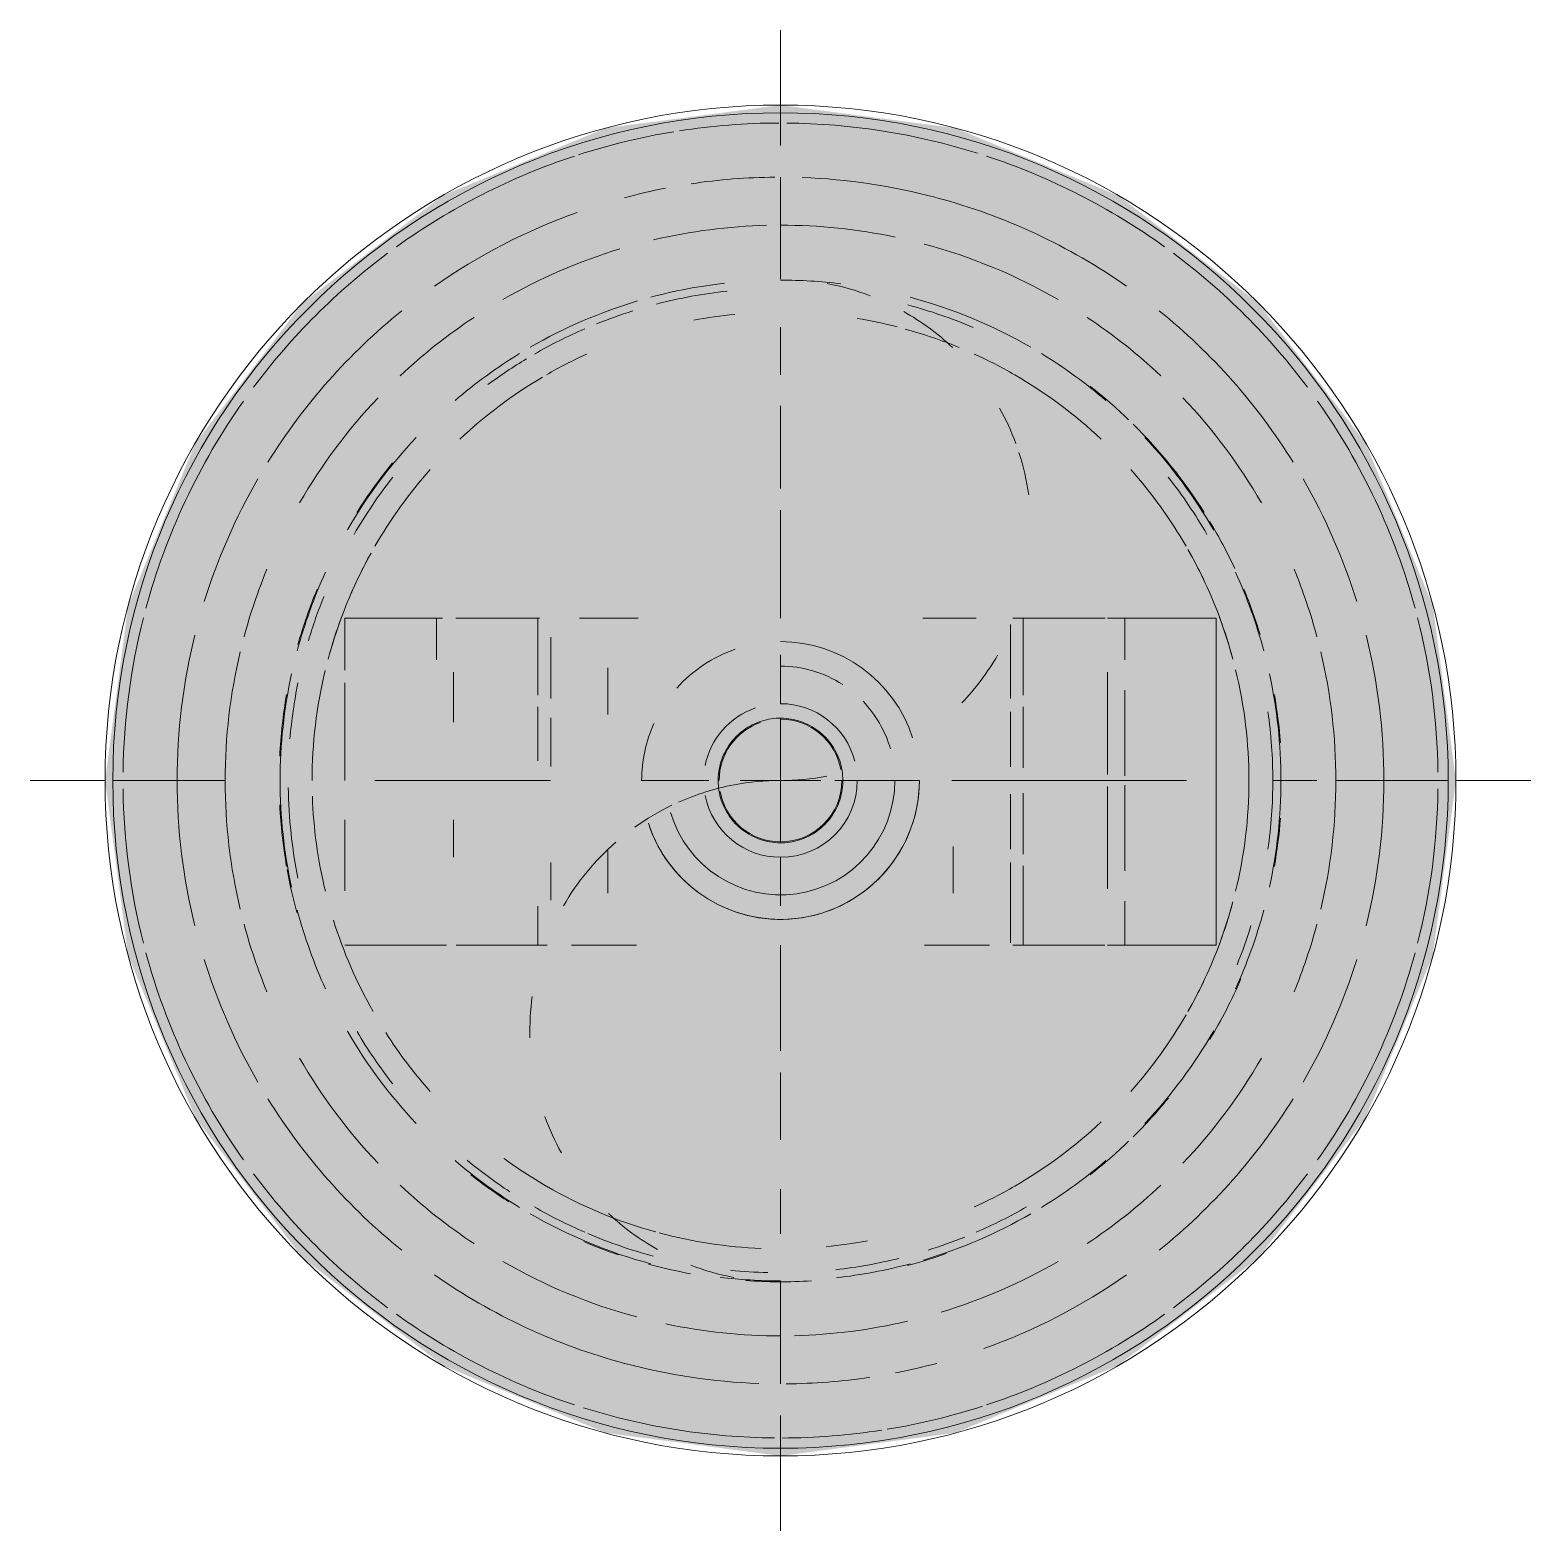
# Model space of a CAD drawing. Header units: millimetres. Extents: x -4000 to 187956, y -58990 to 162485.
# Drawn here: x 116625 to 116675, y 72425.1 to 72475.1 of the extents above; entities that cross this region are included whole.
import ezdxf

# ---------------------------------------------------------------- set-up
doc = ezdxf.new("R2010")
doc.units = ezdxf.units.MM
doc.linetypes.add('Dash 1_16_', pattern=[317.5, 158.75, -158.75])
for name, color, linetype, lineweight in [('F-SPRN', 3, 'Continuous', 9), ('P-PIPE', 3, 'Continuous', 9), ('P-PIPE-CNTR', 3, 'Continuous', 9)]:
    doc.layers.add(name, color=color, linetype=linetype, lineweight=lineweight)

# ---------------------------------------------------------------- blocks, each defined once
blk = doc.blocks.new('Sprinkler_Up - DN20-V702-FFS - TANG 1')
at = {"layer": 'F-SPRN', "transparency": 33554534}
for points in [[(-13.519, 0), (-3.885, 0.741), (-1.735, 2.891), (-1.156, 3.469), (-0.578, 4.048), (0.578, 4.048), (1.156, 3.469), (1.735, 2.891), (4.626, 0), (22.243, 0), (17.995, 13.074), (6.873, 21.154), (-6.873, 21.154), (-17.995, 13.074), (-22.243, 0)], [(0, -16.669), (4.314, -16.101), (11.787, -11.787), (16.101, -4.314), (16.101, 4.314), (11.787, 11.787), (8.334, 14.436), (0, 16.669), (-4.314, 16.101), (-11.787, 11.787), (-16.101, 4.314), (-16.101, -4.314), (-11.787, -11.787), (-8.334, -14.436)], [(0, -15.603), (7.802, -13.513), (13.513, -7.802), (15.071, -4.038), (15.071, 4.038), (13.513, 7.802), (7.802, 13.513), (0, 15.603), (-7.802, 13.513), (-11.033, 11.033), (-15.071, 4.038), (-15.071, -4.038), (-11.033, -11.033), (-7.802, -13.513)], [(-10.896, -5.481), (-10.896, 5.405), (-14.512, 5.405), (-14.512, -5.481)], [(-7.656, -5.481), (-7.656, 5.405), (-10.896, 5.405), (-10.896, -5.481)], [(0, -5.481), (0, 5.405), (-7.656, 5.405), (-7.656, -5.481)], [(7.656, -5.481), (7.656, 5.405), (0, 5.405), (0, -5.481)], [(10.896, -5.481), (10.896, 5.405), (7.656, 5.405), (7.656, -5.481)], [(14.512, -5.481), (14.512, 5.405), (10.896, 5.405), (10.896, -5.481)], [(0, 0), (5.709, 0), (2.855, 4.945), (-2.855, 4.945), (-5.709, 0)], [(0, 0), (4.626, 0), (0, 4.626), (-4.626, 0)], [(-1.34, 0), (1.815, 0), (0, 2.558)], [(0, -21.154), (6.873, -21.154), (17.995, -13.074), (22.243, 0), (3.885, -0.741), (1.735, -2.891), (1.156, -3.469), (0.578, -4.048), (-0.578, -4.048), (-1.156, -3.469), (-1.735, -2.891), (-4.626, 0), (-22.243, 0), (-17.995, -13.074), (-6.873, -21.154)], [(2.855, -4.945), (5.709, 0), (-5.709, 0), (-2.855, -4.945)], [(0, -4.626), (4.626, 0), (-4.626, 0)], [(0, -2.558), (1.34, 0), (-1.815, 0)]]:
    blk.add_hatch(color=1, dxfattribs=at).paths.add_polyline_path(points)
at = {"layer": 'F-SPRN', "color": 1}
for p, q in [((-11.465, 5.405), (-14.512, 5.405)), ((-14.512, 5.405), (-11.263, 5.405)), ((-14.512, 5.405), (-14.512, 3.675)), ((-11.465, 5.405), (-11.465, 4.016)), ((-10.817, 5.405), (-8.027, 5.405)), ((-8.084, 5.405), (-10.817, 5.405)), ((-8.084, 5.405), (-8.084, 2.847)), ((-6.7, 5.405), (-4.738, 5.405)), ((4.738, 5.405), (6.522, 5.405)), ((7.656, 5.201), (7.656, 2.729)), ((7.656, 5.201), (7.656, 2.729)), ((7.741, 5.405), (10.817, 5.405)), ((10.817, 5.405), (8.084, 5.405)), ((8.084, 5.405), (8.084, 2.847)), ((10.896, 5.405), (14.512, 5.405)), ((14.512, 5.405), (11.465, 5.405)), ((11.465, 5.405), (11.465, 4.016)), ((14.512, 5.405), (14.512, -5.481)), ((-7.656, 4.777), (-7.656, 2.729)), ((-7.656, 4.777), (-7.656, 2.729)), ((-10.896, 1.94), (-10.896, 3.609)), ((-5.754, 3.753), (-5.754, 2.203)), ((10.896, 3.609), (10.896, 0.202)), ((-14.512, 3.25), (-14.512, 0)), ((11.465, 3.011), (11.465, 0.158)), ((-8.084, 2.458), (-8.084, 0.66)), ((-7.656, 2.085), (-7.656, 0.466)), ((-7.656, 2.085), (-7.656, 0.466)), ((-0.552, 2.002), (-0.632, 1.979)), ((-0.472, 2.023), (-0.552, 2.002)), ((0.022, 2.077), (-0.061, 2.076)), ((7.656, 2.283), (7.656, 0.451)), ((7.656, 2.283), (7.656, 0.451)), ((8.084, 2.458), (8.084, 0.418)), ((-1.821, 0.999), (-1.86, 0.925)), ((-2.077, 0.045), (-2.077, 0)), ((-2.077, 0), (-2.075, -0.083)), ((2.077, 0), (2.075, 0.083)), ((2.077, -0.045), (2.077, 0)), ((-2.051, -0.331), (-2.036, -0.413)), ((-2.036, -0.413), (-2.018, -0.494)), ((-2.018, -0.494), (-1.996, -0.574)), ((2.006, -0.537), (2.026, -0.457)), ((2.026, -0.457), (2.043, -0.375)), ((2.043, -0.375), (2.056, -0.293)), ((2.056, -0.293), (2.066, -0.211)), ((2.066, -0.211), (2.073, -0.128)), ((2.073, -0.128), (2.077, -0.045)), ((7.656, -0.451), (7.656, -2.283)), ((7.656, -0.451), (7.656, -2.283)), ((8.084, -0.418), (8.084, -2.458)), ((10.896, -0.202), (10.896, -3.609)), ((11.465, -0.158), (11.465, -3.011)), ((-1.996, -0.574), (-1.972, -0.653)), ((-1.972, -0.653), (-1.944, -0.732)), ((-1.944, -0.732), (-1.913, -0.809)), ((-1.913, -0.809), (-1.879, -0.885)), ((-1.879, -0.885), (-1.842, -0.959)), ((-1.842, -0.959), (-1.803, -1.032)), ((1.78, -1.071), (1.821, -0.999)), ((1.821, -0.999), (1.86, -0.925)), ((1.86, -0.925), (1.895, -0.85)), ((1.895, -0.85), (1.928, -0.773)), ((1.928, -0.773), (1.957, -0.696)), ((1.957, -0.696), (1.983, -0.617)), ((1.983, -0.617), (2.006, -0.537)), ((-14.512, -1.311), (-14.512, -3.675)), ((-10.896, -2.559), (-10.896, -1.315)), ((-1.803, -1.032), (-1.76, -1.103)), ((-1.76, -1.103), (-1.714, -1.173)), ((-1.714, -1.173), (-1.666, -1.24)), ((-1.666, -1.24), (-1.615, -1.306)), ((-1.615, -1.306), (-1.562, -1.37)), ((-1.562, -1.37), (-1.506, -1.431)), ((-1.506, -1.431), (-1.447, -1.49)), ((-1.447, -1.49), (-1.386, -1.547)), ((1.415, -1.521), (1.474, -1.463)), ((1.474, -1.463), (1.532, -1.403)), ((1.532, -1.403), (1.586, -1.341)), ((1.586, -1.341), (1.639, -1.276)), ((1.639, -1.276), (1.689, -1.21)), ((1.689, -1.21), (1.736, -1.141)), ((1.736, -1.141), (1.78, -1.071)), ((-1.386, -1.547), (-1.323, -1.601)), ((-1.323, -1.601), (-1.258, -1.653)), ((-1.258, -1.653), (-1.191, -1.702)), ((-1.191, -1.702), (-1.122, -1.748)), ((-1.122, -1.748), (-1.051, -1.791)), ((-1.051, -1.791), (-0.979, -1.832)), ((-0.979, -1.832), (-0.905, -1.87)), ((-0.905, -1.87), (-0.829, -1.904)), ((-0.829, -1.904), (-0.753, -1.936)), ((-0.753, -1.936), (-0.675, -1.964)), ((-0.675, -1.964), (-0.596, -1.99)), ((-0.596, -1.99), (-0.515, -2.012)), ((0.552, -2.002), (0.632, -1.979)), ((0.632, -1.979), (0.711, -1.952)), ((0.711, -1.952), (0.788, -1.922)), ((0.788, -1.922), (0.864, -1.889)), ((0.864, -1.889), (0.939, -1.853)), ((0.939, -1.853), (1.013, -1.814)), ((1.013, -1.814), (1.084, -1.772)), ((1.084, -1.772), (1.154, -1.727)), ((1.154, -1.727), (1.222, -1.679)), ((1.222, -1.679), (1.289, -1.629)), ((1.289, -1.629), (1.353, -1.576)), ((1.353, -1.576), (1.415, -1.521)), ((-5.754, -2.331), (-5.754, -3.753)), ((-0.515, -2.012), (-0.435, -2.031)), ((-0.435, -2.031), (-0.353, -2.047)), ((-0.353, -2.047), (-0.271, -2.059)), ((-0.271, -2.059), (-0.188, -2.069)), ((-0.188, -2.069), (-0.105, -2.074)), ((-0.105, -2.074), (-0.022, -2.077)), ((-0.022, -2.077), (0.061, -2.076)), ((0.061, -2.076), (0.144, -2.072)), ((0.144, -2.072), (0.226, -2.065)), ((0.226, -2.065), (0.309, -2.054)), ((0.309, -2.054), (0.391, -2.04)), ((0.391, -2.04), (0.472, -2.023)), ((0.472, -2.023), (0.552, -2.002)), ((5.754, -2.203), (5.754, -3.753)), ((-7.656, -2.729), (-7.656, -3.988)), ((-7.656, -2.729), (-7.656, -3.988)), ((7.656, -2.729), (7.656, -5.408)), ((7.656, -2.729), (7.656, -5.408)), ((8.084, -2.847), (8.084, -5.481)), ((-8.084, -4.189), (-8.084, -5.481)), ((11.465, -4.016), (11.465, -5.481)), ((-11.127, -5.481), (-14.512, -5.481)), ((-14.512, -5.481), (-11.465, -5.481)), ((-10.808, -5.481), (-8.084, -5.481)), ((-7.772, -5.481), (-10.808, -5.481)), ((-6.965, -5.481), (-5.754, -5.481)), ((-4.798, -5.481), (-6.965, -5.481)), ((6.965, -5.481), (4.798, -5.481)), ((5.754, -5.481), (6.965, -5.481)), ((10.808, -5.481), (7.739, -5.481)), ((8.084, -5.481), (10.808, -5.481)), ((14.512, -5.481), (10.896, -5.481)), ((11.465, -5.481), (14.512, -5.481))]:
    blk.add_line(p, q, dxfattribs=at)
at = {"layer": 'F-SPRN', "color": 1, "flags": 128}
for points in [[(-0.309, 2.054), (-0.391, 2.04), (-0.472, 2.023)], [(-0.061, 2.076), (-0.144, 2.072), (-0.226, 2.065), (-0.309, 2.054)], [(0.188, 2.069), (0.105, 2.074), (0.022, 2.077)], [(1.122, 1.748), (1.051, 1.791), (0.979, 1.832), (0.905, 1.87), (0.829, 1.904), (0.753, 1.936), (0.675, 1.964), (0.596, 1.99), (0.515, 2.012), (0.435, 2.031), (0.353, 2.047), (0.271, 2.059), (0.188, 2.069)], [(-1.353, 1.576), (-1.415, 1.521), (-1.474, 1.463), (-1.532, 1.403), (-1.586, 1.341), (-1.639, 1.276), (-1.689, 1.21), (-1.736, 1.141)], [(-1.154, 1.727), (-1.222, 1.679), (-1.289, 1.629), (-1.353, 1.576)], [(-1.013, 1.814), (-1.084, 1.772), (-1.154, 1.727)], [(-0.632, 1.979), (-0.711, 1.952), (-0.788, 1.922), (-0.864, 1.889), (-0.939, 1.853), (-1.013, 1.814)], [(1.666, 1.24), (1.615, 1.306), (1.562, 1.37), (1.506, 1.431), (1.447, 1.49), (1.386, 1.547), (1.323, 1.601), (1.258, 1.653), (1.191, 1.702), (1.122, 1.748)], [(-1.736, 1.141), (-1.78, 1.071), (-1.821, 0.999)], [(2.018, 0.494), (1.996, 0.574), (1.972, 0.653), (1.944, 0.732), (1.913, 0.809), (1.879, 0.885), (1.842, 0.959), (1.803, 1.032), (1.76, 1.103), (1.714, 1.173), (1.666, 1.24)], [(-1.983, 0.617), (-2.006, 0.537), (-2.026, 0.457), (-2.043, 0.375), (-2.056, 0.293)], [(-1.86, 0.925), (-1.895, 0.85), (-1.928, 0.773), (-1.957, 0.696), (-1.983, 0.617)], [(-2.056, 0.293), (-2.066, 0.211), (-2.073, 0.128), (-2.077, 0.045)], [(2.075, 0.083), (2.07, 0.166), (2.062, 0.249), (2.051, 0.331), (2.036, 0.413), (2.018, 0.494)], [(-2.075, -0.083), (-2.07, -0.166), (-2.062, -0.249), (-2.051, -0.331)]]:
    blk.add_lwpolyline(points, dxfattribs=at)
at = {"layer": 'F-SPRN', "color": 1}
for radius, start, end in [(22.243, 360, 180), (21.903, 99.348, 107.901), (21.903, 90.145, 98.8503), (21.903, 72.5583, 89.4624), (21.903, 108.2621, 125.7507), (21.903, 54.2493, 71.7379), (21.903, 126.6942, 143.2701), (21.903, 36.7299, 53.3058), (16.669, 96.4143, 105), (16.669, 96.4143, 105), (16.669, 83.0684, 90), (16.669, 83.0684, 90), (16.669, 60, 75), (16.669, 60, 75), (16.669, 106.5995, 120), (16.669, 106.5995, 120), (15.603, 95.5762, 100.6843), (15.603, 95.5762, 100.6843), (15.603, 75.573, 80.5892), (15.603, 75.573, 80.5892), (15.603, 67.5614, 74.5481), (15.603, 67.5614, 74.5481), (16.669, 121.4181, 130.5751), (16.669, 121.4181, 130.5751), (15.603, 114.4363, 119.9813), (15.603, 114.4363, 119.9813), (15.603, 60.0187, 65.5637), (15.603, 60.0187, 65.5637), (16.669, 49.4249, 58.5819), (16.669, 49.4249, 58.5819), (15.603, 46.7922, 60), (15.603, 46.7922, 60), (15.603, 120.5262, 133.2078), (15.603, 120.5262, 133.2078), (21.903, 144.7698, 164.8151), (21.903, 15.1849, 35.2302), (16.669, 136.7213, 149.931), (16.669, 136.7213, 149.931), (16.669, 30, 43.2787), (16.669, 30, 43.2787), (15.603, 138.4214, 150), (15.603, 138.4214, 150), (15.603, 30, 41.5786), (15.603, 30, 41.5786), (15.603, 150.9409, 165), (15.603, 150.9409, 156.3845), (15.603, 23.6155, 29.5646), (15.603, 15, 29.5646), (16.669, 155.3879, 164.9693), (16.669, 155.3879, 164.9693), (16.669, 15, 24.6121), (16.669, 15, 24.6121), (21.903, 165.6773, 179.2615), (15.603, 159.6139, 165), (15.603, 15, 20.3861), (21.903, 0.7385, 14.3227), (4.626, 17.9592, 90), (4.626, 17.9592, 90), (4.626, 109.0192, 138.2703), (4.626, 109.0192, 138.2703), (16.669, 167.6802, 180), (16.669, 167.6802, 180), (15.603, 166.4265, 180), (15.603, 166.4265, 180), (3.81, 57.0577, 90), (15.603, 360, 13.6618), (15.603, 0, 13.6618), (16.669, 360, 12.3198), (16.669, 0, 12.3198), (2.558, 14.5599, 90), (2.558, 14.5599, 90), (3.81, 16.1605, 43.8358), (2.558, 109.0192, 168.8278), (2.558, 109.0192, 168.8278), (2.044, 10.4703, 90), (4.626, 155.7832, 180), (4.626, 155.7832, 180), (2.044, 109.0192, 180), (22.243, 180, 360), (21.903, 180.7385, 194.3227), (16.669, 180, 192.3198), (16.669, 180, 192.3198), (4.626, 197.9592, 0), (3.81, 196.1605, 360), (2.558, 191.1677, 270), (2.558, 191.1677, 270), (2.044, 190.4703, 270), (4.626, 270, 360), (2.044, 270, 0), (2.558, 270, 0), (2.558, 270, 360), (15.603, 346.3382, 360), (15.603, 346.3382, 360), (16.669, 347.6802, 360), (16.669, 347.6802, 360), (21.903, 345.6773, 359.2615), (15.603, 181.9082, 193.6618), (15.603, 181.9082, 193.6618), (4.626, 197.9592, 270), (16.669, 195.0307, 204.6121), (16.669, 195.0307, 204.6121), (15.603, 330.4354, 345), (15.603, 339.6139, 345), (16.669, 335.3879, 345), (16.669, 335.3879, 345), (15.603, 197.3339, 209.5646), (15.603, 197.3339, 209.5646), (21.903, 195.1849, 215.2302), (21.903, 324.7698, 344.8151), (15.603, 330.4354, 336.3845), (15.603, 318.4214, 330), (15.603, 318.4214, 330), (16.669, 210.069, 223.2787), (16.669, 210.069, 223.2787), (15.603, 212.5472, 221.5786), (15.603, 212.5472, 221.5786), (16.669, 316.7213, 330), (16.669, 316.7213, 330), (15.603, 300, 313.2078), (15.603, 300, 313.2078), (16.669, 229.4249, 238.5819), (16.669, 229.4249, 238.5819), (15.603, 233.795, 240), (15.603, 233.795, 240), (16.669, 301.4181, 310.5751), (16.669, 301.4181, 310.5751), (21.903, 216.7299, 233.3058), (21.903, 306.6942, 323.2701), (15.603, 240.0187, 254.5481), (15.603, 240.0187, 254.5481), (15.603, 294.4363, 299.9813), (15.603, 294.4363, 299.9813), (16.669, 240, 255), (16.669, 240, 255), (16.669, 286.5995, 300), (16.669, 286.5995, 300), (15.603, 255, 267.64), (15.603, 255, 267.64), (15.603, 275.5762, 280.6843), (15.603, 275.5762, 280.6843), (16.669, 276.4143, 285), (16.669, 276.4143, 285), (16.669, 263.0684, 270), (16.669, 263.0684, 270), (21.903, 234.2493, 251.7379), (21.903, 288.2621, 305.7507), (21.903, 252.5583, 269.4624), (21.903, 279.348, 287.901), (21.903, 270.145, 278.8503)]:
    blk.add_arc((0, 0), radius, start, end, dxfattribs=at)
blk = doc.blocks.new('Steel_Transition_Threaded_HoaPhat - Standard-V953-FFS - TANG 1')
at = {"layer": 'P-PIPE', "lineweight": 13, "transparency": 33554534}
h = blk.add_hatch(color=1, dxfattribs=at)
h.paths.add_polyline_path([(49550.002, 126427.587), (49555.825, 126428.354), (49561.252, 126430.602), (49565.912, 126434.177), (49569.487, 126438.837), (49571.735, 126444.264), (49572.502, 126450.087), (49571.735, 126455.911), (49569.487, 126461.337), (49565.912, 126465.997), (49561.252, 126469.573), (49555.825, 126471.821), (49550.002, 126472.587), (49544.178, 126471.821), (49538.752, 126469.573), (49534.092, 126465.997), (49530.516, 126461.337), (49528.268, 126455.911), (49527.502, 126450.087), (49528.268, 126444.264), (49530.516, 126438.837), (49534.092, 126434.177), (49538.752, 126430.602), (49544.178, 126428.354)])
h.paths.add_polyline_path([(49550.002, 126429.987), (49544.799, 126430.672), (49539.952, 126432.68), (49535.789, 126435.874), (49532.595, 126440.037), (49530.587, 126444.885), (49529.902, 126450.087), (49530.587, 126455.29), (49532.595, 126460.137), (49535.789, 126464.3), (49539.952, 126467.494), (49544.799, 126469.502), (49550.002, 126470.187), (49555.204, 126469.502), (49560.052, 126467.494), (49564.214, 126464.3), (49567.409, 126460.137), (49569.417, 126455.29), (49570.102, 126450.087), (49569.417, 126444.885), (49567.409, 126440.037), (49564.214, 126435.874), (49560.052, 126432.68), (49555.204, 126430.672)])
for points in [[(49529.902, 126450.087), (49533.602, 126450.087), (49535.799, 126458.287), (49541.802, 126464.29), (49550.002, 126466.487), (49558.202, 126464.29), (49564.204, 126458.287), (49566.402, 126450.087), (49570.102, 126450.087), (49569.417, 126455.29), (49567.409, 126460.137), (49564.214, 126464.3), (49560.052, 126467.494), (49555.204, 126469.502), (49550.002, 126470.187), (49544.799, 126469.502), (49539.952, 126467.494), (49535.789, 126464.3), (49532.595, 126460.137), (49530.587, 126455.29)], [(49550.002, 126431.587), (49554.79, 126432.218), (49559.252, 126434.066), (49563.083, 126437.006), (49566.023, 126440.837), (49567.871, 126445.299), (49568.502, 126450.087), (49567.871, 126454.875), (49566.023, 126459.337), (49563.083, 126463.169), (49559.252, 126466.109), (49554.79, 126467.957), (49550.002, 126468.587), (49545.213, 126467.957), (49540.752, 126466.109), (49536.92, 126463.169), (49533.98, 126459.337), (49532.132, 126454.875), (49531.502, 126450.087), (49532.132, 126445.299), (49533.98, 126440.837), (49536.92, 126437.006), (49540.752, 126434.066), (49545.213, 126432.218)], [(49550.002, 126429.987), (49555.204, 126430.672), (49560.052, 126432.68), (49564.214, 126435.874), (49567.409, 126440.037), (49569.417, 126444.885), (49570.102, 126450.087), (49566.402, 126450.087), (49564.204, 126441.887), (49558.202, 126435.885), (49550.002, 126433.687), (49541.802, 126435.885), (49535.799, 126441.887), (49533.602, 126450.087), (49529.902, 126450.087), (49530.587, 126444.885), (49532.595, 126440.037), (49535.789, 126435.874), (49539.952, 126432.68), (49544.799, 126430.672)]]:
    blk.add_hatch(color=1, dxfattribs=at).paths.add_polyline_path(points)
at = {"layer": 'P-PIPE', "color": 20, "lineweight": 13}
for radius, start, end in [(22.5, 0, 180), (22.5, 0, 180), (20.1, 90.5246, 98.5089), (20.1, 75.0607, 87.9279), (20.1, 100.9975, 105), (20.1, 54.9957, 75), (20.1, 109.6859, 125.0043), (18.5, 91.4353, 103.2046), (18.5, 91.4353, 103.2046), (18.5, 78.0986, 90), (18.5, 78.0986, 90), (18.5, 106.819, 120), (18.5, 106.819, 120), (18.5, 60, 75), (18.5, 60, 75), (16.4, 96.2132, 104.6042), (20.1, 128.8856, 148.1553), (18.5, 123.4976, 133.2041), (18.5, 123.4976, 133.2041), (16.4, 107.4657, 111.9681), (16.4, 66.9681, 75), (18.5, 46.7959, 56.5024), (18.5, 46.7959, 56.5024), (20.1, 31.8447, 51.1144), (16.4, 113.4045, 120), (16.4, 121.0738, 126.4537), (18.5, 136.4297, 150), (18.5, 136.4297, 150), (18.5, 30, 43.5703), (18.5, 30, 43.5703), (20.1, 150, 162.7449), (16.4, 141.9681, 150), (16.4, 30, 38.0319), (20.1, 17.2551, 30), (18.5, 157.6232, 165), (18.5, 157.6232, 165), (18.5, 15, 22.3768), (18.5, 15, 22.3768), (16.4, 158.0319, 163.506), (20.1, 166.0499, 180), (20.1, 0, 13.9501), (18.5, 166.5939, 180), (18.5, 166.5939, 180), (18.5, 0, 13.4061), (18.5, 0, 13.4061), (16.4, 168.5467, 175.1607), (16.4, 0, 8.0319), (22.5, 180, 0), (22.5, 180, 0), (20.1, 180, 193.9501), (18.5, 180, 193.4061), (18.5, 180, 193.4061), (16.4, 351.9681, 0), (18.5, 346.5939, 0), (18.5, 346.5939, 0), (20.1, 346.0499, 0), (16.4, 180.8106, 191.4533), (18.5, 195, 202.3768), (18.5, 195, 202.3768), (16.4, 338.0319, 342.8691), (18.5, 337.6232, 345), (18.5, 337.6232, 345), (20.1, 197.2551, 210), (20.1, 330, 342.7449), (16.4, 210.6635, 218.0319), (18.5, 210, 223.5703), (18.5, 210, 223.5703), (18.5, 316.4297, 330), (18.5, 316.4297, 330), (20.1, 211.8447, 231.1144), (20.1, 308.8856, 328.1553), (16.4, 230.4733, 236.6389), (18.5, 226.7959, 236.5024), (18.5, 226.7959, 236.5024), (18.5, 303.4976, 313.2041), (18.5, 303.4976, 313.2041), (16.4, 240, 246.5955), (16.4, 293.4045, 300), (16.4, 246.9681, 255), (16.4, 287.4657, 291.9681), (18.5, 240, 255), (18.5, 240, 255), (16.4, 276.4537, 283.9063), (18.5, 286.819, 300), (18.5, 286.819, 300), (20.1, 234.9957, 255), (16.4, 264.1652, 268.506), (20.1, 289.6859, 305.0043), (18.5, 271.4353, 283.2046), (18.5, 271.4353, 283.2046), (18.5, 258.0986, 270), (18.5, 258.0986, 270), (20.1, 255.0607, 267.9279), (20.1, 280.9975, 285), (20.1, 270.5246, 278.5089)]:
    blk.add_arc((49550.002, 126450.087), radius, start, end, dxfattribs=at)

msp = doc.modelspace()

# ---------------------------------------------------------------- hatches: boundary and pattern name
at = {"layer": 'P-PIPE', "transparency": 33554534}
for points in [[(116641.651, 72435.624), (116642.77, 72437.562), (116641.651, 72441.737), (116642.77, 72445.912), (116645.827, 72448.969), (116657.233, 72454.262), (116658.352, 72458.438), (116657.233, 72462.613), (116655.906, 72464.342), (116650.002, 72466.788), (116641.651, 72464.55), (116635.539, 72458.438), (116633.301, 72450.087), (116635.539, 72441.737), (116638.193, 72438.278)], [(116650.002, 72433.387), (116658.352, 72435.624), (116661.811, 72438.278), (116666.133, 72445.765), (116666.133, 72454.41), (116661.811, 72461.896), (116658.352, 72464.55), (116650.002, 72466.788), (116645.679, 72466.219), (116638.193, 72461.896), (116633.87, 72454.41), (116633.87, 72445.765), (116638.193, 72438.278), (116641.651, 72435.624)]]:
    msp.add_hatch(color=1, dxfattribs=at).paths.add_polyline_path(points)

# ---------------------------------------------------------------- linework, layer by layer
at = {"layer": 'P-PIPE', "color": 1}
for centre, radius, start, end in [((116650.002, 72458.438), 8.35, 69.0027, 79.2369), ((116650.002, 72458.438), 8.35, 46.6998, 60.5692), ((116650.002, 72450.087), 16.701, 46.0317, 51.8726), ((116650.002, 72458.438), 8.35, 20.1285, 29.0413), ((116650.002, 72450.087), 16.701, 32.3031, 45.2846), ((116650.002, 72458.438), 8.35, 8.0385, 17.9918), ((116650.002, 72450.087), 16.701, 140.6908, 147.6969), ((116650.002, 72450.087), 16.701, 25.0364, 31.0974), ((116650.002, 72450.087), 16.701, 157.579, 164.2722), ((116650.002, 72450.087), 16.7, 16.9375, 22.421), ((116650.002, 72458.438), 8.35, 316.3183, 330), ((116650.002, 72450.087), 16.701, 170.1108, 177.203), ((116650.002, 72450.087), 16.7, 4.3093, 9.8892), ((116650.002, 72441.737), 8.35, 90, 100.6842), ((116650.002, 72458.438), 8.35, 270, 280.6842), ((116650.002, 72441.737), 8.35, 100.6842, 114.0387), ((116650.002, 72450.087), 16.7, 182.797, 189.8892), ((116650.002, 72441.737), 8.35, 115.6806, 125.5287), ((116650.002, 72450.087), 16.7, 350.1108, 355.6907), ((116650.002, 72441.737), 8.35, 131.0366, 150), ((116650.002, 72450.087), 16.701, 190.2154, 195.2487), ((116650.002, 72450.087), 16.7, 328.9026, 336.686), ((116650.002, 72441.737), 8.35, 172.0327, 181.5407), ((116650.002, 72450.087), 16.7, 314.7154, 320.6908), ((116650.002, 72441.737), 8.35, 199.9004, 209.0413), ((116650.002, 72450.087), 16.7, 308.1274, 313.9683), ((116650.002, 72450.087), 16.7, 231.8726, 237.203), ((116650.002, 72441.737), 8.35, 226.6998, 240.5692), ((116650.002, 72450.087), 16.701, 246.8976, 251.0986), ((116650.002, 72450.087), 16.7, 284.6882, 289.3082), ((116650.002, 72450.087), 16.7, 254.7154, 259.6727), ((116650.002, 72441.737), 8.35, 249.0027, 259.2369), ((116650.002, 72450.087), 16.7, 266.0042, 273.5288)]:
    msp.add_arc(centre, radius, start, end, dxfattribs=at)
at = {"layer": 'P-PIPE-CNTR', "color": 1, "linetype": 'Dash 1_16_'}
for p, q in [((116650.002, 72472.587), (116650.002, 72475.087)), ((116650.002, 72471.241), (116650.002, 72472.587)), ((116650.002, 72468.587), (116650.002, 72470.187)), ((116650.002, 72466.788), (116650.002, 72468.587)), ((116650.002, 72463.6), (116650.002, 72465.192)), ((116650.002, 72459.812), (116650.002, 72462.573)), ((116650.002, 72455.492), (116650.002, 72459.096)), ((116650.002, 72452.645), (116650.002, 72454.268)), ((116650.002, 72450.087), (116650.002, 72452.141)), ((116625.002, 72450.087), (116627.502, 72450.087)), ((116627.759, 72450.087), (116631.502, 72450.087)), ((116636.483, 72450.087), (116642.345, 72450.087)), ((116645.376, 72450.087), (116647.614, 72450.087)), ((116648.662, 72450.087), (116650.002, 72450.087)), ((116650.002, 72448.033), (116650.002, 72450.087)), ((116650.002, 72450.087), (116651.342, 72450.087)), ((116651.817, 72450.087), (116654.628, 72450.087)), ((116655.711, 72450.087), (116663.521, 72450.087)), ((116666.402, 72450.087), (116667.871, 72450.087)), ((116668.502, 72450.087), (116672.244, 72450.087)), ((116672.502, 72450.087), (116675.002, 72450.087)), ((116650.002, 72445.907), (116650.002, 72447.529)), ((116650.002, 72441.079), (116650.002, 72444.607)), ((116650.002, 72438.115), (116650.002, 72440.362)), ((116650.002, 72434.983), (116650.002, 72436.477)), ((116650.002, 72431.587), (116650.002, 72433.419)), ((116650.002, 72429.987), (116650.002, 72431.587)), ((116650.002, 72427.587), (116650.002, 72428.933)), ((116650.002, 72425.087), (116650.002, 72427.587))]:
    msp.add_line(p, q, dxfattribs=at)

# ---------------------------------------------------------------- block references
at = {"layer": 'F-SPRN', "color": 1}
msp.add_blockref('Sprinkler_Up - DN20-V702-FFS - TANG 1', (116650.002, 72450.087), dxfattribs=at)
at = {"layer": 'P-PIPE', "color": 20, "lineweight": 13}
msp.add_blockref('Steel_Transition_Threaded_HoaPhat - Standard-V953-FFS - TANG 1', (67100, -54000), dxfattribs=at)

doc.saveas('drawing.dxf')
